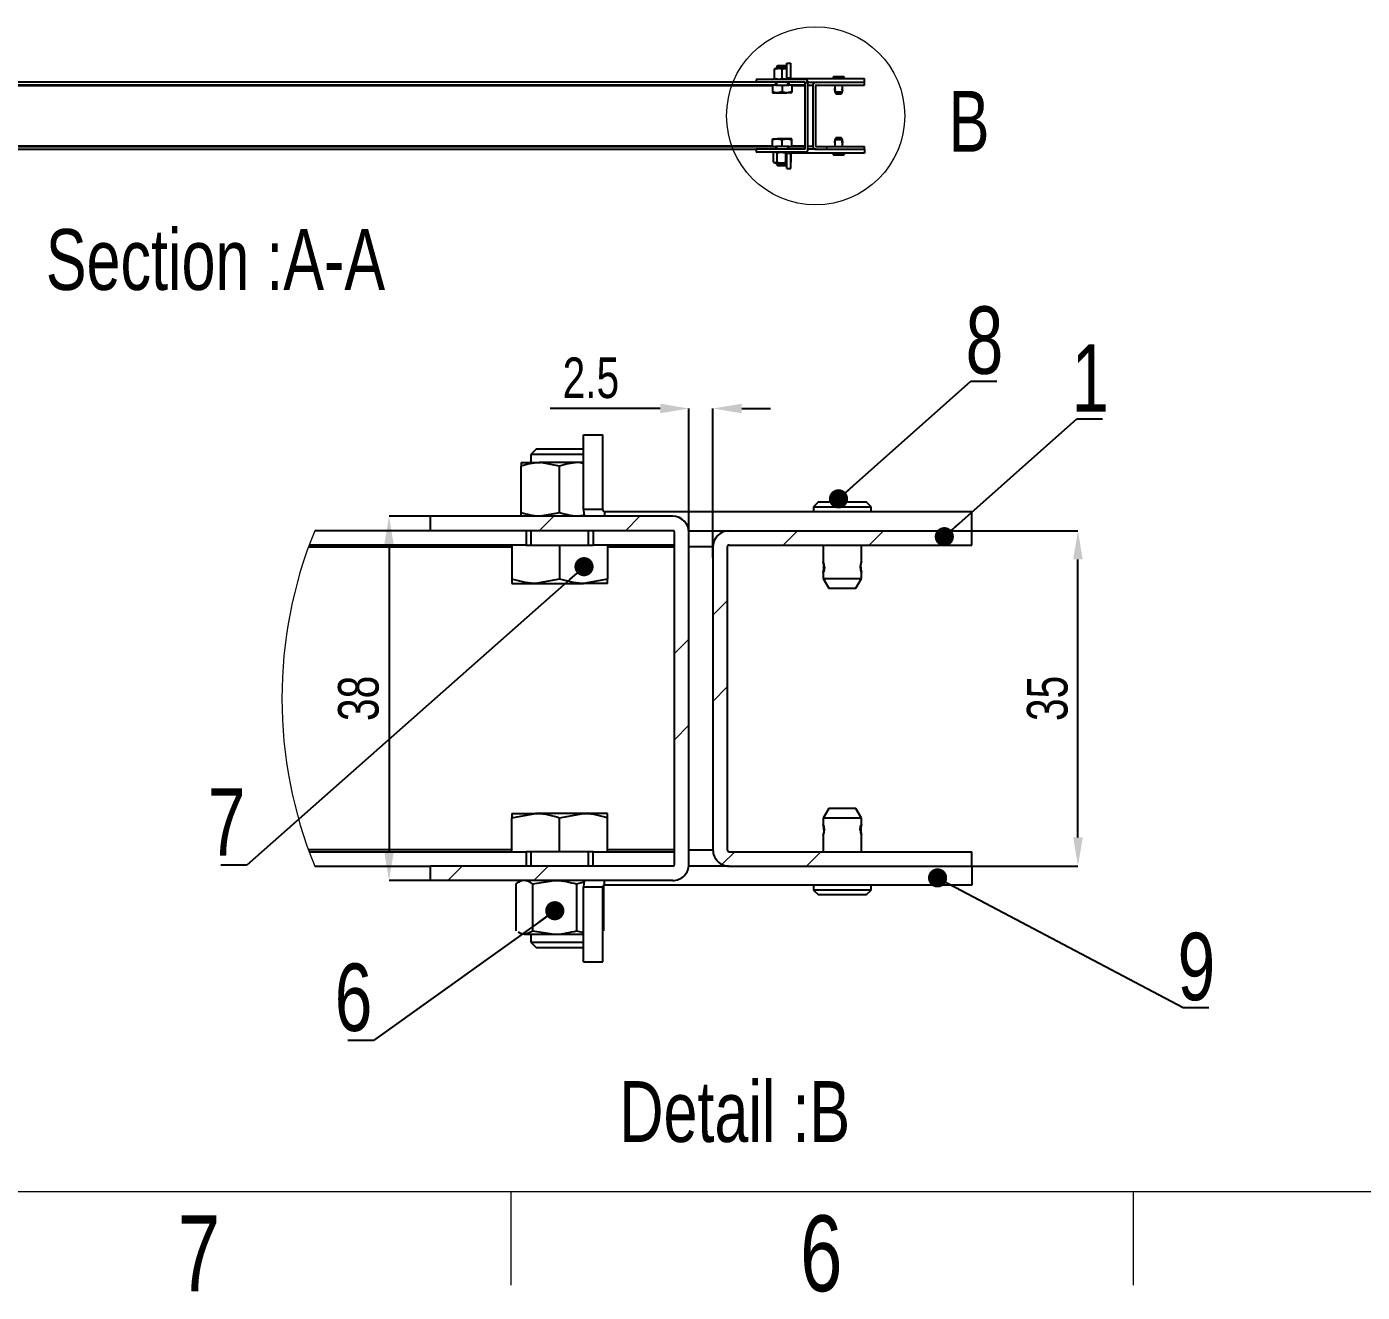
# Model space of a CAD drawing. Header units: millimetres. Extents: x 821 to 7155, y -3699 to 608.
# Drawn here: x 4905 to 5602, y -3699 to -3038 of the extents above; entities that cross this region are included whole.
import ezdxf

# ---------------------------------------------------------------- set-up
doc = ezdxf.new("R2010")
doc.units = ezdxf.units.MM
doc.styles.add('SLDTEXTSTYLE0', font='TXT', dxfattribs={"width": 0.75})
doc.dimstyles.new('Scale 5b1', dxfattribs={"dimscale": 10, "dimtxt": 2.116667, "dimasz": 1.5, "dimexe": 0, "dimexo": 0.0625, "dimgap": 0.529167, "dimtad": 1, "dimdec": 1, "dimlfac": 0.2, "dimrnd": 1e-09, "dimzin": 12, "dimdsep": 46, "dimtxsty": 'SLDTEXTSTYLE0', "dimcen": 0.09, "dimadec": 0, "dimazin": 3, "dimtfac": 1, "dimtdec": 1, "dimtofl": 0, "dimtmove": 0, "dimatfit": 3, "dimfxl": 1, "dimfrac": 2, "dimtolj": 1, "dimtzin": 12, "dimarcsym": 0})
doc.dimstyles.new('SLDDIMSTYLE0', dxfattribs={"dimscale": 10, "dimtxt": 2.116667, "dimasz": 1.5, "dimexe": 0, "dimexo": 0.0625, "dimgap": 0.529167, "dimtad": 1, "dimdec": 1, "dimrnd": 1e-09, "dimzin": 12, "dimdsep": 46, "dimtxsty": 'SLDTEXTSTYLE0', "dimcen": 0.09, "dimadec": 0, "dimazin": 3, "dimtfac": 1, "dimtdec": 1, "dimtofl": 0, "dimtmove": 0, "dimatfit": 3, "dimfxl": 1, "dimfrac": 2, "dimtolj": 1, "dimtzin": 12, "dimarcsym": 0})
pattern_1 = [(45, (4339.89, -4713.13), (-67.352, 67.352), []), (45, (4384.79, -4713.13), (-67.352, 67.352), [])]

# ---------------------------------------------------------------- blocks, each defined once
blk = doc.blocks.new('SW_HATCH_0')
at = {"color": 0, "linetype": 'Continuous', "lineweight": 18}
for p, q in [((0, 0), (0.75, 0.75)), ((4.49, 0), (5.24, 0.75)), ((12.72, -0.75), (13.47, 0)), ((17.211, -0.75), (17.961, 0)), ((9.057, -4.414), (9.807, -3.664)), ((7.057, -6.414), (7.807, -5.664)), ((9.057, -8.904), (9.807, -8.154)), ((7.057, -10.904), (7.807, -10.154)), ((9.529, -17.412), (10.191, -16.75)), ((13.931, -17.5), (14.681, -16.75)), ((-4.78, -18.25), (-4.03, -17.5)), ((-0.289, -18.25), (0.461, -17.5))]:
    blk.add_line(p, q, dxfattribs=at)
blk = doc.blocks.new('*D26')
at = {"color": 0, "lineweight": -2, "transparency": 16777216}
for p, q in [((5398.94, -3301.31), (5453.74, -3301.31)), ((5453.74, -3461.31), (5453.74, -3316.31)), ((5398.94, -3476.31), (5453.74, -3476.31))]:
    blk.add_line(p, q, dxfattribs=at)
at = {"color": 0, "transparency": 16777216}
for points in [[(5451.24, -3316.31), (5456.24, -3316.31), (5453.74, -3301.31)], [(5451.24, -3461.31), (5456.24, -3461.31), (5453.74, -3476.31)]]:
    blk.add_solid(points, dxfattribs=at)
at = {"layer": 'Defpoints', "color": 0, "transparency": 16777216}
for p in [(5398.32, -3301.31), (5453.74, -3301.31), (5398.32, -3476.31)]:
    blk.add_point(p, dxfattribs=at)
at = {"color": 0, "transparency": 16777216, "insert": (5437.86, -3388.81), "char_height": 21.167, "attachment_point": 5, "rotation": 90, "style": 'SLDTEXTSTYLE0'}
blk.add_mtext('\\A1;35', dxfattribs=at)
blk = doc.blocks.new('*D27')
at = {"color": 0, "lineweight": -2, "transparency": 16777216}
for p, q in [((5124.2, -3293.8), (5094.34, -3293.8)), ((5094.34, -3308.8), (5094.34, -3468.81)), ((5124.2, -3483.81), (5094.34, -3483.81))]:
    blk.add_line(p, q, dxfattribs=at)
at = {"color": 0, "transparency": 16777216}
for points in [[(5091.84, -3308.8), (5096.84, -3308.8), (5094.34, -3293.8)], [(5091.84, -3468.81), (5096.84, -3468.81), (5094.34, -3483.81)]]:
    blk.add_solid(points, dxfattribs=at)
at = {"layer": 'Defpoints', "color": 0, "transparency": 16777216}
for p in [(5124.83, -3293.8), (5094.34, -3483.81), (5124.83, -3483.81)]:
    blk.add_point(p, dxfattribs=at)
at = {"color": 0, "transparency": 16777216, "insert": (5078.47, -3388.81), "char_height": 21.167, "attachment_point": 5, "rotation": 90, "style": 'SLDTEXTSTYLE0'}
blk.add_mtext('\\A1;38', dxfattribs=at)
blk = doc.blocks.new('*D28')
at = {"color": 0, "lineweight": -2, "transparency": 16777216}
for p, q in [((5235.82, -3237.55), (5178.48, -3237.55)), ((5250.82, -3315.3), (5250.82, -3237.55)), ((5263.32, -3315.3), (5263.32, -3237.55)), ((5278.32, -3237.55), (5293.32, -3237.55))]:
    blk.add_line(p, q, dxfattribs=at)
at = {"color": 0, "transparency": 16777216}
for points in [[(5235.82, -3235.05), (5235.82, -3240.05), (5250.82, -3237.55)], [(5278.32, -3235.05), (5278.32, -3240.05), (5263.32, -3237.55)]]:
    blk.add_solid(points, dxfattribs=at)
at = {"layer": 'Defpoints', "color": 0, "transparency": 16777216}
for p in [(5250.82, -3237.55), (5250.82, -3315.93), (5263.32, -3315.93)]:
    blk.add_point(p, dxfattribs=at)
at = {"color": 0, "transparency": 16777216, "insert": (5199.65, -3221.67), "char_height": 21.167, "attachment_point": 5, "style": 'SLDTEXTSTYLE0'}
blk.add_mtext('\\A1;2.5', dxfattribs=at)

msp = doc.modelspace()

# ---------------------------------------------------------------- hatches: boundary and pattern name
at = {"linetype": 'Continuous', "lineweight": 18}
h = msp.add_hatch(dxfattribs=at)
h.set_pattern_fill('ANSI32', scale=10, style=0)
h.set_pattern_definition(pattern_1)
edge = h.paths.add_edge_path(flags=0)
edge.add_line((5311.19, -3065.84), (5285.89, -3065.84))
edge.add_line((5285.89, -3065.84), (5285.89, -3067.34))
edge.add_line((5285.89, -3067.34), (5311.19, -3067.34))
edge.add_arc((5311.19, -3067.54), 0.2, 0, 90, ccw=False)
edge.add_line((5311.39, -3067.54), (5311.39, -3102.14))
edge.add_arc((5311.19, -3102.14), 0.2, 270, 360, ccw=False)
edge.add_line((5311.19, -3102.34), (5285.89, -3102.34))
edge.add_line((5285.89, -3102.34), (5285.89, -3103.84))
edge.add_line((5285.89, -3103.84), (5311.19, -3103.84))
edge.add_arc((5311.19, -3102.14), 1.7, 270, 360)
edge.add_line((5312.89, -3102.14), (5312.89, -3067.54))
edge.add_arc((5311.19, -3067.54), 1.7, 0, 90)
h = msp.add_hatch(dxfattribs=at)
h.set_pattern_fill('ANSI32', scale=10, style=0)
h.set_pattern_definition(pattern_1)
edge = h.paths.add_edge_path(flags=0)
edge.add_line((5317.09, -3102.34), (5342.39, -3102.34))
edge.add_line((5342.39, -3102.34), (5342.39, -3100.84))
edge.add_line((5342.39, -3100.84), (5317.09, -3100.84))
edge.add_arc((5317.09, -3100.64), 0.2, 180, 270, ccw=False)
edge.add_line((5316.89, -3100.64), (5316.89, -3069.04))
edge.add_arc((5317.09, -3069.04), 0.2, 90, 180, ccw=False)
edge.add_line((5317.09, -3068.84), (5342.39, -3068.84))
edge.add_line((5342.39, -3068.84), (5342.39, -3067.34))
edge.add_line((5342.39, -3067.34), (5317.09, -3067.34))
edge.add_arc((5317.09, -3069.04), 1.7, 90, 180)
edge.add_line((5315.39, -3069.04), (5315.39, -3100.64))
edge.add_arc((5317.09, -3100.64), 1.7, 180, 270)

# ---------------------------------------------------------------- linework, layer by layer
at = {"color": 7, "linetype": 'Continuous', "lineweight": 25}
for p, q in [((5301.89, -3065.14), (5301.89, -3057.34)), ((5301.89, -3057.34), (5303.89, -3057.34)), ((5303.89, -3065.14), (5303.89, -3057.34)), ((5295.39, -3060.24), (5297.39, -3060.24)), ((5295.39, -3065.49), (5295.39, -3060.6)), ((5296.95, -3058.84), (5296.39, -3059.4)), ((5296.39, -3059.4), (5296.39, -3060.24)), ((5301.89, -3059.4), (5296.39, -3059.4)), ((5301.84, -3058.84), (5296.95, -3058.84)), ((5299.39, -3060.6), (5297.39, -3060.24)), ((5301.39, -3060.24), (5297.39, -3060.24)), ((5299.39, -3065.49), (5297.39, -3065.84)), ((5299.39, -3065.49), (5299.39, -3060.6)), ((5301.89, -3060.33), (5301.39, -3060.24)), ((5301.89, -3060.24), (5301.39, -3060.24)), ((5301.89, -3058.9), (5301.84, -3058.84)), ((5303.89, -3065.14), (5301.89, -3065.14)), ((5304.09, -3065.34), (5342.39, -3065.34)), ((5326.39, -3064.34), (5325.89, -3064.84)), ((5325.89, -3064.84), (5325.89, -3065.34)), ((5325.89, -3064.84), (5331.89, -3064.84)), ((5326.39, -3064.34), (5331.39, -3064.34)), ((5331.89, -3064.84), (5331.39, -3064.34)), ((5331.89, -3065.34), (5331.89, -3064.84)), ((5342.39, -3067.34), (5342.39, -3065.34)), ((5295.89, -3068.84), (4743.89, -3068.84)), ((5285.89, -3067.34), (4753.89, -3067.34)), ((5285.89, -3065.84), (5285.89, -3067.34)), ((5311.19, -3065.84), (5285.89, -3065.84)), ((5311.19, -3067.34), (5285.89, -3067.34)), ((5294.39, -3068.84), (5294.39, -3072.4)), ((5295.89, -3067.34), (5295.89, -3068.84)), ((5295.89, -3068.84), (5299.39, -3068.84)), ((5296.39, -3067.34), (5296.39, -3068.84)), ((5299.39, -3072.4), (5296.89, -3072.84)), ((5299.39, -3068.84), (5299.39, -3072.4)), ((5299.39, -3068.84), (5302.89, -3068.84)), ((5302.01, -3065.73), (5301.39, -3065.84)), ((5304.39, -3072.4), (5301.89, -3072.84)), ((5302.39, -3068.84), (5302.39, -3067.34)), ((5302.89, -3067.34), (5302.89, -3068.84)), ((5311.39, -3068.84), (5302.89, -3068.84)), ((5304.39, -3068.84), (5304.39, -3072.4)), ((5311.39, -3102.14), (5311.39, -3067.54)), ((5312.88, -3067.34), (5317.09, -3067.34)), ((5312.89, -3102.14), (5312.89, -3067.54)), ((5315.39, -3069.04), (5315.39, -3100.64)), ((5316.89, -3069.04), (5316.89, -3100.64)), ((5317.09, -3067.34), (5342.39, -3067.34)), ((5317.09, -3068.84), (5342.39, -3068.84)), ((5326.89, -3068.84), (5326.89, -3070.59)), ((5326.89, -3071.72), (5326.89, -3072.34)), ((5326.89, -3072.34), (5327.47, -3073.34)), ((5326.89, -3072.34), (5330.89, -3072.34)), ((5330.31, -3073.34), (5330.89, -3072.34)), ((5330.89, -3070.59), (5330.89, -3068.84)), ((5330.89, -3072.34), (5330.89, -3071.71)), ((5342.39, -3068.84), (5342.39, -3067.34)), ((5294.39, -3072.84), (5296.89, -3072.84)), ((5296.89, -3072.84), (5301.89, -3072.84)), ((5304.39, -3072.84), (5301.89, -3072.84)), ((5327.47, -3073.34), (5330.31, -3073.34)), ((5294.39, -3097.29), (5296.89, -3096.84)), ((5294.39, -3096.84), (5296.89, -3096.84)), ((5294.39, -3100.84), (5294.39, -3097.29)), ((5301.89, -3096.84), (5296.89, -3096.84)), ((5299.39, -3097.29), (5301.89, -3096.84)), ((5299.39, -3100.84), (5299.39, -3097.29)), ((5304.39, -3096.84), (5301.89, -3096.84)), ((5304.39, -3100.84), (5304.39, -3097.29)), ((5327.47, -3096.34), (5326.89, -3097.34)), ((5326.89, -3097.34), (5326.89, -3097.98)), ((5330.89, -3097.34), (5326.89, -3097.34)), ((5326.89, -3099.09), (5326.89, -3100.84)), ((5330.31, -3096.34), (5327.47, -3096.34)), ((5330.89, -3097.34), (5330.31, -3096.34)), ((5330.89, -3097.97), (5330.89, -3097.34)), ((5330.89, -3100.84), (5330.89, -3099.09)), ((4743.89, -3100.84), (5295.89, -3100.84)), ((4753.89, -3102.34), (5285.89, -3102.34)), ((5285.89, -3102.34), (5285.89, -3103.84)), ((5311.19, -3102.34), (5285.89, -3102.34)), ((5311.19, -3103.84), (5285.89, -3103.84)), ((5294.81, -3104.2), (5294.81, -3109.09)), ((5295.39, -3103.84), (5295.06, -3104.03)), ((5299.39, -3100.84), (5295.89, -3100.84)), ((5295.89, -3100.84), (5295.89, -3102.34)), ((5296.39, -3100.84), (5296.39, -3102.34)), ((5296.58, -3104.2), (5298.87, -3103.84)), ((5296.58, -3104.2), (5296.58, -3109.09)), ((5302.89, -3100.84), (5299.39, -3100.84)), ((5301.16, -3104.2), (5301.99, -3103.99)), ((5301.16, -3104.2), (5301.16, -3109.09)), ((5303.89, -3104.54), (5301.89, -3104.54)), ((5301.89, -3112.34), (5301.89, -3104.54)), ((5302.39, -3102.34), (5302.39, -3100.84)), ((5302.89, -3102.34), (5302.89, -3100.84)), ((5302.89, -3100.84), (5311.39, -3100.84)), ((5303.89, -3112.34), (5303.89, -3104.54)), ((5303.97, -3104.38), (5303.97, -3109.09)), ((5342.39, -3104.34), (5304.09, -3104.34)), ((5317.09, -3102.34), (5312.88, -3102.34)), ((5317.09, -3100.84), (5342.39, -3100.84)), ((5317.09, -3102.34), (5342.39, -3102.34)), ((5325.89, -3104.34), (5325.89, -3104.84)), ((5325.89, -3104.84), (5326.39, -3105.34)), ((5331.89, -3104.84), (5325.89, -3104.84)), ((5331.39, -3105.34), (5326.39, -3105.34)), ((5331.39, -3105.34), (5331.89, -3104.84)), ((5331.89, -3104.84), (5331.89, -3104.34)), ((5342.39, -3102.34), (5342.39, -3100.84)), ((5342.39, -3102.34), (5342.39, -3104.34)), ((5295.06, -3109.25), (5295.39, -3109.44)), ((5295.7, -3109.44), (5295.39, -3109.44)), ((5295.7, -3109.44), (5298.87, -3109.44)), ((5296.39, -3109.44), (5296.39, -3110.29)), ((5296.39, -3110.29), (5296.95, -3110.84)), ((5296.39, -3110.29), (5301.89, -3110.29)), ((5296.58, -3109.09), (5298.87, -3109.44)), ((5296.95, -3110.84), (5301.84, -3110.84)), ((5298.87, -3109.44), (5301.89, -3109.44)), ((5301.16, -3109.09), (5301.89, -3109.27)), ((5301.84, -3110.84), (5301.89, -3110.79)), ((5301.89, -3112.34), (5303.89, -3112.34)), ((5195.82, -3290.3), (5195.82, -3251.31)), ((5195.82, -3251.31), (5205.82, -3251.31)), ((5205.82, -3290.3), (5205.82, -3251.31)), ((5171.09, -3258.81), (5168.32, -3261.58)), ((5195.55, -3258.81), (5171.09, -3258.81)), ((5195.82, -3259.08), (5195.55, -3258.81)), ((5163.32, -3265.81), (5163.32, -3267.59)), ((5163.32, -3265.81), (5173.32, -3265.81)), ((5163.32, -3292.02), (5163.32, -3267.59)), ((5168.32, -3261.58), (5168.32, -3265.81)), ((5195.82, -3261.58), (5168.32, -3261.58)), ((5183.32, -3267.59), (5173.32, -3265.81)), ((5193.32, -3265.81), (5173.32, -3265.81)), ((5183.32, -3292.02), (5183.32, -3267.59)), ((5195.82, -3266.25), (5193.32, -3265.81)), ((5195.82, -3265.81), (5193.32, -3265.81)), ((5318.32, -3286.3), (5315.82, -3288.81)), ((5318.32, -3286.3), (5343.32, -3286.3)), ((5345.82, -3288.81), (5343.32, -3286.3)), ((5115.82, -3293.8), (5115.82, -3301.31)), ((5242.32, -3293.8), (5115.82, -3293.8)), ((5163.32, -3293.8), (5163.32, -3292.02)), ((5183.32, -3292.02), (5173.32, -3293.8)), ((5196.42, -3293.25), (5193.32, -3293.8)), ((5205.82, -3290.3), (5195.82, -3290.3)), ((5206.82, -3291.3), (5398.32, -3291.3)), ((5315.82, -3288.81), (5315.82, -3291.3)), ((5315.82, -3288.81), (5345.82, -3288.81)), ((5345.82, -3291.3), (5345.82, -3288.81)), ((5398.32, -3301.31), (5398.32, -3291.3)), ((5115.82, -3301.31), (5055.55, -3301.31)), ((5242.32, -3301.31), (5115.82, -3301.31)), ((5165.82, -3301.31), (5165.82, -3308.81)), ((5168.32, -3301.31), (5168.32, -3308.81)), ((5198.32, -3308.81), (5198.32, -3301.31)), ((5200.82, -3301.31), (5200.82, -3308.81)), ((5243.32, -3475.31), (5243.32, -3302.3)), ((5250.76, -3301.31), (5271.82, -3301.31)), ((5250.82, -3475.31), (5250.82, -3302.3)), ((5271.82, -3301.31), (5398.32, -3301.31)), ((5398.32, -3308.81), (5398.32, -3301.31)), ((5165.82, -3308.81), (5052.65, -3308.81)), ((5158.32, -3308.81), (5158.32, -3326.57)), ((5165.82, -3308.81), (5183.32, -3308.81)), ((5183.32, -3308.81), (5183.32, -3326.57)), ((5183.32, -3308.81), (5200.82, -3308.81)), ((5243.32, -3308.81), (5200.82, -3308.81)), ((5208.32, -3308.81), (5208.32, -3326.57)), ((5271.82, -3308.81), (5398.32, -3308.81)), ((5320.82, -3308.81), (5320.82, -3317.56)), ((5340.82, -3317.56), (5340.82, -3308.81)), ((5263.32, -3309.8), (5263.32, -3467.81)), ((5270.82, -3309.8), (5270.82, -3467.81)), ((5320.82, -3323.17), (5320.82, -3326.31)), ((5340.82, -3326.31), (5340.82, -3323.13)), ((5158.32, -3326.57), (5158.32, -3328.81)), ((5158.32, -3328.81), (5170.82, -3328.81)), ((5183.32, -3326.57), (5170.82, -3328.81)), ((5170.82, -3328.81), (5195.82, -3328.81)), ((5208.32, -3326.57), (5195.82, -3328.81)), ((5208.32, -3328.81), (5195.82, -3328.81)), ((5208.32, -3328.81), (5208.32, -3326.57)), ((5320.82, -3326.31), (5323.7, -3331.3)), ((5320.82, -3326.31), (5340.82, -3326.31)), ((5337.93, -3331.3), (5340.82, -3326.31)), ((5323.7, -3331.3), (5337.93, -3331.3)), ((5158.32, -3451.04), (5170.82, -3448.81)), ((5158.32, -3448.81), (5158.32, -3451.04)), ((5158.32, -3448.81), (5170.82, -3448.81)), ((5195.82, -3448.81), (5170.82, -3448.81)), ((5183.32, -3451.04), (5195.82, -3448.81)), ((5208.32, -3448.81), (5195.82, -3448.81)), ((5208.32, -3451.04), (5208.32, -3448.81)), ((5323.7, -3446.31), (5320.82, -3451.31)), ((5337.93, -3446.31), (5323.7, -3446.31)), ((5340.82, -3451.31), (5337.93, -3446.31)), ((5158.32, -3468.81), (5158.32, -3451.04)), ((5183.32, -3468.81), (5183.32, -3451.04)), ((5208.32, -3468.81), (5208.32, -3451.04)), ((5320.82, -3451.31), (5320.82, -3454.48)), ((5340.82, -3451.31), (5320.82, -3451.31)), ((5340.82, -3454.44), (5340.82, -3451.31)), ((5320.82, -3460.05), (5320.82, -3468.81)), ((5340.82, -3468.81), (5340.82, -3460.05)), ((5052.65, -3468.81), (5165.82, -3468.81)), ((5183.32, -3468.81), (5165.82, -3468.81)), ((5165.82, -3468.81), (5165.82, -3476.31)), ((5168.32, -3468.81), (5168.32, -3476.31)), ((5200.82, -3468.81), (5183.32, -3468.81)), ((5198.32, -3476.31), (5198.32, -3468.81)), ((5200.82, -3476.31), (5200.82, -3468.81)), ((5200.82, -3468.81), (5243.32, -3468.81)), ((5271.82, -3468.81), (5398.32, -3468.81)), ((5398.32, -3476.31), (5398.32, -3468.81)), ((5055.55, -3476.31), (5115.82, -3476.31)), ((5115.82, -3476.31), (5115.82, -3483.81)), ((5242.32, -3476.31), (5115.82, -3476.31)), ((5271.82, -3476.31), (5250.76, -3476.31)), ((5271.82, -3476.31), (5398.32, -3476.31)), ((5398.32, -3476.31), (5398.32, -3486.31)), ((5242.32, -3483.81), (5115.82, -3483.81)), ((5160.42, -3485.59), (5160.42, -3510.02)), ((5163.32, -3483.81), (5161.67, -3484.76)), ((5169.27, -3485.59), (5180.72, -3483.81)), ((5169.27, -3485.59), (5169.27, -3510.02)), ((5192.16, -3485.59), (5196.34, -3484.53)), ((5192.16, -3485.59), (5192.16, -3510.02)), ((5205.82, -3487.31), (5195.82, -3487.31)), ((5195.82, -3526.31), (5195.82, -3487.31)), ((5205.82, -3526.31), (5205.82, -3487.31)), ((5206.22, -3486.51), (5206.22, -3510.02)), ((5398.32, -3486.31), (5206.82, -3486.31)), ((5315.82, -3486.31), (5315.82, -3488.81)), ((5315.82, -3488.81), (5318.32, -3491.31)), ((5345.82, -3488.81), (5315.82, -3488.81)), ((5343.32, -3491.31), (5345.82, -3488.81)), ((5345.82, -3488.81), (5345.82, -3486.31)), ((5343.32, -3491.31), (5318.32, -3491.31)), ((5161.67, -3510.85), (5163.32, -3511.81)), ((5169.27, -3510.02), (5180.72, -3511.81)), ((5192.16, -3510.02), (5195.82, -3510.95)), ((5164.84, -3511.81), (5163.32, -3511.81)), ((5164.84, -3511.81), (5180.72, -3511.81)), ((5168.32, -3511.81), (5168.32, -3516.03)), ((5168.32, -3516.03), (5171.09, -3518.81)), ((5168.32, -3516.03), (5195.82, -3516.03)), ((5180.72, -3511.81), (5195.82, -3511.81)), ((5171.09, -3518.81), (5195.55, -3518.81)), ((5195.55, -3518.81), (5195.82, -3518.53)), ((5195.82, -3526.31), (5205.82, -3526.31))]:
    msp.add_line(p, q, dxfattribs=at)
at = {"color": 8, "linetype": 'Continuous', "lineweight": 25}
for p, q in [((5304.09, -3065.34), (5304.09, -3065.84)), ((4745.39, -3069.04), (5294.39, -3069.04)), ((5304.39, -3069.04), (5311.39, -3069.04)), ((5315.39, -3069.04), (5312.89, -3069.04)), ((5294.39, -3100.64), (4745.39, -3100.64)), ((5304.09, -3104.34), (5304.09, -3103.84)), ((5311.39, -3100.64), (5304.39, -3100.64)), ((5312.89, -3100.64), (5315.39, -3100.64)), ((5206.82, -3291.3), (5206.82, -3293.8)), ((5052.29, -3309.8), (5158.32, -3309.8)), ((5208.32, -3309.8), (5243.32, -3309.8)), ((5263.32, -3309.8), (5250.82, -3309.8)), ((5158.32, -3467.81), (5052.29, -3467.81)), ((5243.32, -3467.81), (5208.32, -3467.81)), ((5250.82, -3467.81), (5263.32, -3467.81)), ((5206.82, -3486.31), (5206.82, -3483.81))]:
    msp.add_line(p, q, dxfattribs=at)
at = {"color": 7, "linetype": 'Continuous', "lineweight": 18}
for p, q in [((7105.98, -3646.25), (4508.52, -3646.25)), ((5157.88, -3646.25), (5157.88, -3694.96)), ((5482.57, -3646.25), (5482.57, -3694.96))]:
    msp.add_line(p, q, dxfattribs=at)
at = {"color": 7, "linetype": 'Continuous', "lineweight": 25, "flags": 128}
for points in [[(5301.89, -3065.14), (5301.93, -3065.57), (5302, -3065.84)], [(5330.89, -3071.69), (5330.89, -3071.68), (5330.88, -3071.65), (5330.85, -3071.53), (5330.82, -3071.35), (5330.81, -3071.25), (5330.81, -3071.14), (5330.81, -3071.04), (5330.82, -3070.94), (5330.85, -3070.76), (5330.88, -3070.63), (5330.89, -3070.6), (5330.89, -3070.59), (5330.89, -3070.6), (5330.88, -3070.63), (5330.88, -3070.63)], [(5326.89, -3097.99), (5326.89, -3098), (5326.9, -3098.04), (5326.93, -3098.16), (5326.96, -3098.34), (5326.97, -3098.44), (5326.97, -3098.54), (5326.97, -3098.65), (5326.96, -3098.75), (5326.93, -3098.93), (5326.9, -3099.05), (5326.89, -3099.08), (5326.89, -3099.09), (5326.89, -3099.08), (5326.9, -3099.05), (5326.9, -3099.05)], [(5302, -3103.84), (5301.93, -3104.11), (5301.89, -3104.54)], [(5195.82, -3290.3), (5196.03, -3292.45), (5196.39, -3293.8)], [(5340.82, -3323.06), (5340.8, -3323), (5340.76, -3322.85), (5340.62, -3322.23), (5340.47, -3321.34), (5340.43, -3320.84), (5340.41, -3320.31), (5340.43, -3319.77), (5340.47, -3319.27), (5340.62, -3318.38), (5340.76, -3317.76), (5340.8, -3317.61), (5340.82, -3317.56), (5340.8, -3317.61), (5340.76, -3317.76), (5340.76, -3317.76)], [(5320.82, -3454.56), (5320.83, -3454.61), (5320.88, -3454.76), (5321.02, -3455.38), (5321.17, -3456.27), (5321.21, -3456.77), (5321.22, -3457.3), (5321.21, -3457.84), (5321.17, -3458.34), (5321.02, -3459.23), (5320.88, -3459.85), (5320.83, -3460), (5320.82, -3460.06), (5320.83, -3460), (5320.87, -3459.85), (5320.87, -3459.85)], [(5196.39, -3483.81), (5196.03, -3485.16), (5195.82, -3487.31)]]:
    msp.add_lwpolyline(points, dxfattribs=at)
at = {"color": 7, "linetype": 'Continuous', "lineweight": 18}
msp.add_circle((5316.89, -3084.84), 46.47, dxfattribs=at)
at = {"color": 7, "linetype": 'Continuous', "lineweight": 25}
for centre, radius, start, end in [((5304.09, -3065.14), 0.2, 180, 270), ((5311.19, -3067.54), 1.7, 0, 90), ((5311.19, -3067.54), 0.2, 0, 90), ((5317.09, -3069.04), 1.7, 90, 180), ((5317.09, -3069.04), 0.2, 90, 180), ((5304.09, -3104.54), 0.2, 90, 180), ((5311.19, -3102.14), 1.7, 270, 0), ((5311.19, -3102.14), 0.2, 270, 0), ((5317.09, -3100.64), 1.7, 180, 270), ((5317.09, -3100.64), 0.2, 180, 270), ((5206.82, -3290.31), 0.999, 179.97629, 270.03225), ((5242.32, -3302.31), 8.5, 0.00269, 89.99831), ((5242.32, -3302.31), 1, 0.02001, 89.98852), ((5271.82, -3309.81), 8.5, 90.00098, 179.99902), ((5271.82, -3309.81), 1, 90.01148, 179.97999), ((5271.82, -3467.81), 8.5, 179.99755, 270.00245), ((5271.82, -3467.81), 1, 180.00294, 269.98853), ((5242.32, -3475.31), 8.5, 269.99826, 0.00074), ((5242.32, -3475.31), 1, 269.98232, 0.00914), ((5206.82, -3487.31), 1, 89.9969, 179.99456)]:
    msp.add_arc(centre, radius, start, end, dxfattribs=at)
at = {"color": 7, "linetype": 'Continuous', "lineweight": 18}
msp.add_arc((5270.82, -3388.81), 232.37, 157.87975, 202.12025, dxfattribs=at)
at = {"color": 7, "linetype": 'Continuous', "lineweight": 25}
for points, knots in [([(5297.39, -3060.24), (5297.34, -3060.24), (5296.67, -3060.25), (5296.01, -3060.43), (5295.39, -3060.6)], [0, 0, 0, 0, 0.070181, 1, 1, 1, 1]), ([(5295.39, -3060.24), (5295.39, -3060.25), (5295.39, -3060.27), (5295.39, -3060.46), (5295.39, -3060.6)], [0, 0, 0, 0, 0.268633, 1, 1, 1, 1]), ([(5297.39, -3065.84), (5297.34, -3065.84), (5296.67, -3065.84), (5296.01, -3065.66), (5295.39, -3065.49)], [0, 0, 0, 0, 0.070182, 1, 1, 1, 1]), ([(5295.39, -3065.84), (5295.39, -3065.84), (5295.39, -3065.82), (5295.39, -3065.63), (5295.39, -3065.49)], [0, 0, 0, 0, 0.268633, 1, 1, 1, 1]), ([(5301.39, -3060.24), (5301.34, -3060.24), (5300.67, -3060.25), (5300.01, -3060.43), (5299.39, -3060.6)], [0, 0, 0, 0, 0.070186, 1, 1, 1, 1]), ([(5301.39, -3065.84), (5301.34, -3065.84), (5300.67, -3065.84), (5300.01, -3065.66), (5299.39, -3065.49)], [0, 0, 0, 0, 0.070187, 1, 1, 1, 1]), ([(5296.89, -3072.84), (5296.83, -3072.84), (5295.99, -3072.84), (5295.16, -3072.61), (5294.39, -3072.4)], [0, 0, 0, 0, 0.070201, 1, 1, 1, 1]), ([(5294.39, -3072.4), (5294.39, -3072.58), (5294.39, -3072.82), (5294.39, -3072.84), (5294.39, -3072.84)], [0, 0, 0, 0, 0.76815, 1, 1, 1, 1]), ([(5301.89, -3072.84), (5301.83, -3072.84), (5300.99, -3072.84), (5300.16, -3072.61), (5299.39, -3072.4)], [0, 0, 0, 0, 0.0702007, 1, 1, 1, 1]), ([(5304.39, -3072.84), (5304.39, -3072.84), (5304.39, -3072.82), (5304.39, -3072.58), (5304.39, -3072.4)], [0, 0, 0, 0, 0.23185, 1, 1, 1, 1]), ([(5326.89, -3071.69), (5326.89, -3071.69), (5326.89, -3071.69), (5326.9, -3071.64), (5326.93, -3071.54), (5326.96, -3071.39), (5326.97, -3071.25), (5326.97, -3071.14), (5326.97, -3071.04), (5326.96, -3070.9), (5326.93, -3070.75), (5326.9, -3070.64), (5326.89, -3070.6), (5326.89, -3070.59), (5326.89, -3070.6), (5326.9, -3070.64), (5326.93, -3070.75), (5326.96, -3070.9), (5326.97, -3071.04), (5326.97, -3071.14), (5326.97, -3071.25), (5326.96, -3071.39), (5326.93, -3071.54), (5326.9, -3071.64), (5326.89, -3071.69), (5326.89, -3071.69), (5326.89, -3071.69)], [0, 0, 0, 0, 0.031569, 0.062324, 0.125975, 0.189171, 0.219211, 0.249911, 0.28052, 0.310533, 0.373934, 0.43754, 0.468333, 0.499988, 0.53156, 0.562324, 0.626045, 0.689235, 0.719289, 0.750024, 0.780615, 0.810615, 0.87401, 0.937617, 0.968387, 1, 1, 1, 1]), ([(5326.94, -3071.64), (5326.94, -3071.64), (5326.95, -3071.63), (5326.96, -3071.57), (5326.98, -3071.5), (5327, -3071.41), (5327.01, -3071.29), (5327.02, -3071.14), (5327.01, -3071), (5327, -3070.88), (5326.98, -3070.79), (5326.96, -3070.71), (5326.95, -3070.68), (5326.95, -3070.67)], [0, 0, 0, 0, 0.116129, 0.1917688, 0.2790535, 0.3662655, 0.4418778, 0.558031, 0.6740806, 0.7497166, 0.8370876, 0.9243602, 1, 1, 1, 1]), ([(5327.02, -3071.14), (5327.02, -3071.14), (5327.03, -3071.2), (5327.01, -3071.29), (5327, -3071.41), (5326.98, -3071.5), (5326.96, -3071.57), (5326.95, -3071.63), (5326.94, -3071.64), (5326.94, -3071.64)], [0, 0, 0, 0, 0.000078, 0.20785, 0.343416, 0.499949, 0.656368, 0.791888, 1, 1, 1, 1]), ([(5330.83, -3070.67), (5330.83, -3070.68), (5330.82, -3070.71), (5330.8, -3070.79), (5330.78, -3070.88), (5330.77, -3071), (5330.76, -3071.14), (5330.77, -3071.29), (5330.78, -3071.41), (5330.8, -3071.5), (5330.82, -3071.57), (5330.83, -3071.63), (5330.84, -3071.64), (5330.84, -3071.64)], [0, 0, 0, 0, 0.075696, 0.163073, 0.250321, 0.325945, 0.442145, 0.55806, 0.633692, 0.721021, 0.808287, 0.883893, 1, 1, 1, 1]), ([(5330.81, -3071.14), (5330.81, -3071.18), (5330.81, -3071.25), (5330.82, -3071.39), (5330.85, -3071.54), (5330.88, -3071.64), (5330.89, -3071.69), (5330.89, -3071.69), (5330.89, -3071.69)], [0, 0, 0, 0, 0.122311, 0.242324, 0.495933, 0.750677, 0.873698, 1, 1, 1, 1]), ([(5294.39, -3096.84), (5294.39, -3096.85), (5294.39, -3096.87), (5294.39, -3097.11), (5294.39, -3097.29)], [0, 0, 0, 0, 0.231849, 1, 1, 1, 1]), ([(5296.89, -3096.84), (5296.95, -3096.84), (5297.79, -3096.85), (5298.62, -3097.08), (5299.39, -3097.29)], [0, 0, 0, 0, 0.070201, 1, 1, 1, 1]), ([(5301.89, -3096.84), (5301.95, -3096.84), (5302.79, -3096.85), (5303.62, -3097.08), (5304.39, -3097.29)], [0, 0, 0, 0, 0.070201, 1, 1, 1, 1]), ([(5304.39, -3097.29), (5304.39, -3097.11), (5304.39, -3096.87), (5304.39, -3096.85), (5304.39, -3096.84)], [0, 0, 0, 0, 0.768151, 1, 1, 1, 1]), ([(5326.97, -3098.54), (5326.97, -3098.51), (5326.97, -3098.44), (5326.96, -3098.3), (5326.93, -3098.15), (5326.9, -3098.04), (5326.89, -3098), (5326.89, -3098), (5326.89, -3097.99)], [0, 0, 0, 0, 0.1223141, 0.2423288, 0.4959452, 0.750658, 0.873701, 1, 1, 1, 1]), ([(5326.95, -3099.02), (5326.95, -3099), (5326.96, -3098.97), (5326.98, -3098.9), (5327, -3098.81), (5327.01, -3098.69), (5327.02, -3098.54), (5327.01, -3098.4), (5327, -3098.28), (5326.98, -3098.19), (5326.96, -3098.11), (5326.95, -3098.06), (5326.94, -3098.05), (5326.94, -3098.04)], [0, 0, 0, 0, 0.075697, 0.163077, 0.250326, 0.325951, 0.442154, 0.558072, 0.633667, 0.720998, 0.808265, 0.883891, 1, 1, 1, 1]), ([(5330.84, -3098.04), (5330.84, -3098.05), (5330.83, -3098.06), (5330.82, -3098.11), (5330.8, -3098.19), (5330.78, -3098.28), (5330.77, -3098.4), (5330.76, -3098.54), (5330.77, -3098.69), (5330.78, -3098.81), (5330.8, -3098.9), (5330.82, -3098.97), (5330.83, -3099), (5330.83, -3099.02)], [0, 0, 0, 0, 0.1161269, 0.1917646, 0.2790482, 0.3662906, 0.4419014, 0.5580105, 0.6740574, 0.7497306, 0.837099, 0.9243441, 1, 1, 1, 1]), ([(5330.76, -3098.54), (5330.76, -3098.54), (5330.76, -3098.49), (5330.77, -3098.4), (5330.78, -3098.28), (5330.8, -3098.19), (5330.82, -3098.11), (5330.83, -3098.06), (5330.84, -3098.05), (5330.84, -3098.04)], [0, 0, 0, 0, 0.000077, 0.207856, 0.34336, 0.499898, 0.656325, 0.79188, 1, 1, 1, 1]), ([(5330.89, -3097.99), (5330.89, -3098), (5330.89, -3098), (5330.88, -3098.04), (5330.85, -3098.15), (5330.82, -3098.3), (5330.81, -3098.44), (5330.81, -3098.54), (5330.81, -3098.65), (5330.82, -3098.79), (5330.85, -3098.94), (5330.88, -3099.05), (5330.89, -3099.09), (5330.89, -3099.1), (5330.89, -3099.09), (5330.88, -3099.05), (5330.85, -3098.94), (5330.82, -3098.79), (5330.81, -3098.65), (5330.81, -3098.54), (5330.81, -3098.44), (5330.82, -3098.3), (5330.85, -3098.15), (5330.88, -3098.04), (5330.89, -3098), (5330.89, -3098), (5330.89, -3097.99)], [0, 0, 0, 0, 0.031569, 0.062324, 0.125975, 0.189158, 0.219198, 0.249915, 0.280524, 0.310538, 0.373939, 0.437535, 0.468329, 0.499986, 0.53156, 0.562324, 0.626035, 0.68924, 0.719294, 0.750029, 0.78062, 0.81062, 0.874015, 0.937613, 0.968388, 1, 1, 1, 1]), ([(5295.7, -3103.84), (5295.62, -3103.85), (5295.32, -3103.87), (5295.02, -3104.06), (5294.81, -3104.2)], [0, 0, 0, 0, 0.268635, 1, 1, 1, 1]), ([(5296.58, -3104.2), (5296.51, -3104.15), (5296.22, -3103.94), (5295.92, -3103.88), (5295.7, -3103.84)], [0, 0, 0, 0, 0.257548, 1, 1, 1, 1]), ([(5298.87, -3103.84), (5298.92, -3103.84), (5299.7, -3103.85), (5300.46, -3104.03), (5301.16, -3104.2)], [0, 0, 0, 0, 0.070181, 1, 1, 1, 1]), ([(5295.7, -3109.44), (5295.62, -3109.44), (5295.41, -3109.43), (5295.2, -3109.3), (5295.08, -3109.22)], [0, 0, 0, 0, 0.3846293, 1, 1, 1, 1]), ([(5296.58, -3109.09), (5296.51, -3109.14), (5296.22, -3109.35), (5295.92, -3109.4), (5295.7, -3109.44)], [0, 0, 0, 0, 0.257548, 1, 1, 1, 1]), ([(5298.87, -3109.44), (5298.92, -3109.44), (5299.7, -3109.44), (5300.46, -3109.26), (5301.16, -3109.09)], [0, 0, 0, 0, 0.070181, 1, 1, 1, 1]), ([(5173.32, -3265.81), (5173.08, -3265.81), (5169.69, -3265.83), (5166.39, -3266.74), (5163.32, -3267.59)], [0, 0, 0, 0, 0.069892, 1, 1, 1, 1]), ([(5193.32, -3265.81), (5193.08, -3265.81), (5189.69, -3265.83), (5186.39, -3266.74), (5183.32, -3267.59)], [0, 0, 0, 0, 0.069907, 1, 1, 1, 1]), ([(5173.32, -3293.8), (5173.08, -3293.8), (5169.69, -3293.78), (5166.39, -3292.87), (5163.32, -3292.02)], [0, 0, 0, 0, 0.069893, 1, 1, 1, 1]), ([(5193.32, -3293.8), (5193.08, -3293.8), (5189.69, -3293.78), (5186.39, -3292.87), (5183.32, -3292.02)], [0, 0, 0, 0, 0.069908, 1, 1, 1, 1]), ([(5320.83, -3323), (5320.83, -3323.03), (5320.81, -3323.08), (5320.85, -3322.95), (5320.9, -3322.74), (5321.05, -3322.12), (5321.16, -3321.48), (5321.21, -3320.83), (5321.23, -3320.31), (5321.22, -3319.79), (5321.16, -3319.13), (5321.05, -3318.49), (5320.9, -3317.87), (5320.85, -3317.66), (5320.81, -3317.53), (5320.85, -3317.66), (5320.9, -3317.87), (5321.05, -3318.49), (5321.16, -3319.13), (5321.21, -3319.78), (5321.23, -3320.3), (5321.21, -3320.83), (5321.16, -3321.47), (5321.04, -3322.14), (5320.92, -3322.7), (5320.85, -3322.95), (5320.83, -3323)], [0, 0, 0, 0, 0.00479, 0.00958, 0.023864, 0.080455, 0.16178, 0.206738, 0.254644, 0.302416, 0.347346, 0.428992, 0.485661, 0.49997, 0.50479, 0.509555, 0.523838, 0.580562, 0.661912, 0.706896, 0.754855, 0.8026, 0.847504, 0.929099, 0.985713, 1, 1, 1, 1]), ([(5321.07, -3322.81), (5321.09, -3322.76), (5321.13, -3322.64), (5321.19, -3322.4), (5321.28, -3322.04), (5321.36, -3321.59), (5321.43, -3321.01), (5321.48, -3320.31), (5321.43, -3319.61), (5321.36, -3319.02), (5321.28, -3318.57), (5321.2, -3318.21), (5321.14, -3318.01), (5321.12, -3317.94)], [0, 0, 0, 0, 0.028893, 0.075803, 0.15379, 0.252534, 0.350632, 0.514328, 0.677899, 0.776058, 0.875045, 0.95309, 1, 1, 1, 1]), ([(5321.46, -3320.31), (5321.46, -3320.31), (5321.46, -3320.58), (5321.43, -3321.01), (5321.36, -3321.59), (5321.28, -3322.04), (5321.19, -3322.4), (5321.13, -3322.64), (5321.09, -3322.76), (5321.07, -3322.81)], [0, 0, 0, 0, 0.000117, 0.317833, 0.508701, 0.701055, 0.852698, 0.943817, 1, 1, 1, 1]), ([(5340.52, -3317.94), (5340.5, -3318.01), (5340.44, -3318.21), (5340.36, -3318.57), (5340.28, -3319.02), (5340.21, -3319.61), (5340.15, -3320.31), (5340.21, -3321.01), (5340.28, -3321.59), (5340.36, -3322.04), (5340.44, -3322.4), (5340.51, -3322.64), (5340.55, -3322.76), (5340.57, -3322.81)], [0, 0, 0, 0, 0.046962, 0.125063, 0.223908, 0.322054, 0.485849, 0.649218, 0.747368, 0.846278, 0.924254, 0.9711, 1, 1, 1, 1]), ([(5340.41, -3320.31), (5340.42, -3320.48), (5340.42, -3320.83), (5340.48, -3321.47), (5340.6, -3322.15), (5340.72, -3322.7), (5340.79, -3322.97), (5340.81, -3323.04), (5340.82, -3323.06)], [0, 0, 0, 0, 0.190941, 0.370623, 0.697124, 0.923985, 0.981037, 1, 1, 1, 1]), ([(5170.82, -3328.81), (5170.52, -3328.8), (5166.28, -3328.77), (5162.16, -3327.63), (5158.32, -3326.57)], [0, 0, 0, 0, 0.069914, 1, 1, 1, 1]), ([(5195.82, -3328.81), (5195.52, -3328.8), (5191.28, -3328.77), (5187.16, -3327.63), (5183.32, -3326.57)], [0, 0, 0, 0, 0.069914, 1, 1, 1, 1]), ([(5170.82, -3448.81), (5171.11, -3448.81), (5175.35, -3448.84), (5179.48, -3449.98), (5183.32, -3451.04)], [0, 0, 0, 0, 0.0699139, 1, 1, 1, 1]), ([(5195.82, -3448.81), (5196.11, -3448.81), (5200.35, -3448.84), (5204.48, -3449.98), (5208.32, -3451.04)], [0, 0, 0, 0, 0.0699139, 1, 1, 1, 1]), ([(5321.22, -3457.3), (5321.22, -3457.13), (5321.22, -3456.78), (5321.16, -3456.14), (5321.04, -3455.46), (5320.92, -3454.91), (5320.84, -3454.64), (5320.82, -3454.57), (5320.82, -3454.56)], [0, 0, 0, 0, 0.190961, 0.370661, 0.697196, 0.923976, 0.981138, 1, 1, 1, 1]), ([(5321.12, -3459.67), (5321.14, -3459.6), (5321.2, -3459.4), (5321.28, -3459.04), (5321.36, -3458.59), (5321.43, -3458), (5321.48, -3457.3), (5321.43, -3456.6), (5321.36, -3456.02), (5321.28, -3455.57), (5321.19, -3455.21), (5321.13, -3454.97), (5321.09, -3454.85), (5321.07, -3454.81)], [0, 0, 0, 0, 0.046963, 0.125064, 0.223909, 0.322056, 0.485852, 0.649224, 0.747311, 0.846221, 0.924198, 0.97111, 1, 1, 1, 1]), ([(5340.57, -3454.81), (5340.55, -3454.85), (5340.51, -3454.97), (5340.44, -3455.21), (5340.36, -3455.57), (5340.28, -3456.02), (5340.21, -3456.6), (5340.15, -3457.3), (5340.21, -3458), (5340.28, -3458.59), (5340.36, -3459.04), (5340.44, -3459.4), (5340.5, -3459.6), (5340.52, -3459.67)], [0, 0, 0, 0, 0.028891, 0.075799, 0.153781, 0.252579, 0.350671, 0.514297, 0.677859, 0.776071, 0.875053, 0.953034, 1, 1, 1, 1]), ([(5340.17, -3457.3), (5340.17, -3457.3), (5340.17, -3457.03), (5340.21, -3456.6), (5340.28, -3456.02), (5340.36, -3455.57), (5340.44, -3455.21), (5340.51, -3454.97), (5340.55, -3454.85), (5340.57, -3454.81)], [0, 0, 0, 0, 0.000117, 0.317827, 0.508586, 0.700938, 0.852581, 0.943797, 1, 1, 1, 1]), ([(5340.8, -3454.61), (5340.81, -3454.58), (5340.83, -3454.53), (5340.79, -3454.66), (5340.73, -3454.87), (5340.59, -3455.49), (5340.48, -3456.13), (5340.42, -3456.78), (5340.41, -3457.3), (5340.42, -3457.83), (5340.48, -3458.48), (5340.59, -3459.12), (5340.73, -3459.74), (5340.79, -3459.95), (5340.83, -3460.08), (5340.79, -3459.95), (5340.73, -3459.74), (5340.59, -3459.12), (5340.48, -3458.48), (5340.42, -3457.83), (5340.41, -3457.31), (5340.42, -3456.78), (5340.48, -3456.14), (5340.6, -3455.47), (5340.72, -3454.91), (5340.79, -3454.66), (5340.8, -3454.61)], [0, 0, 0, 0, 0.004765, 0.009555, 0.023839, 0.080429, 0.161728, 0.206686, 0.254619, 0.30239, 0.347321, 0.428966, 0.485606, 0.499919, 0.504764, 0.509554, 0.523838, 0.580536, 0.661911, 0.706897, 0.754856, 0.8026, 0.847504, 0.9291, 0.985687, 1, 1, 1, 1]), ([(5164.84, -3483.81), (5164.44, -3483.84), (5162.82, -3483.96), (5161.45, -3484.89), (5160.42, -3485.59)], [0, 0, 0, 0, 0.25109, 1, 1, 1, 1]), ([(5169.27, -3485.59), (5168.9, -3485.32), (5167.6, -3484.36), (5166, -3484.04), (5164.84, -3483.81)], [0, 0, 0, 0, 0.2805733, 1, 1, 1, 1]), ([(5180.72, -3483.81), (5180.99, -3483.81), (5184.85, -3483.83), (5188.64, -3484.74), (5192.16, -3485.59)], [0, 0, 0, 0, 0.070167, 1, 1, 1, 1]), ([(5164.84, -3511.81), (5164.43, -3511.78), (5163.31, -3511.72), (5162.36, -3511.1), (5161.75, -3510.7)], [0, 0, 0, 0, 0.363271, 1, 1, 1, 1]), ([(5169.27, -3510.02), (5168.9, -3510.29), (5167.6, -3511.25), (5166, -3511.57), (5164.84, -3511.81)], [0, 0, 0, 0, 0.2805733, 1, 1, 1, 1]), ([(5180.72, -3511.81), (5180.99, -3511.8), (5184.85, -3511.78), (5188.64, -3510.87), (5192.16, -3510.02)], [0, 0, 0, 0, 0.070167, 1, 1, 1, 1])]:
    msp.add_open_spline(points, degree=3, knots=knots, dxfattribs=at)

# ---------------------------------------------------------------- block references
at = {"color": 7, "linetype": 'Continuous', "lineweight": 18, "xscale": 10.00000953675228, "yscale": 10.00000953675228, "zscale": 10.00000953675228}
msp.add_blockref('SW_HATCH_0', (5172.75, -3301.31), dxfattribs=at)

# ---------------------------------------------------------------- texts
at = {"style": 'SLDTEXTSTYLE0', "width": 0.75}
for s, p in [('8', (5395.14, -3219.49)), ('1', (5450.33, -3239.22)), ('7', (4999.85, -3470.86)), ('9', (5505.73, -3546.27)), ('6', (5066.01, -3562.3))]:
    msp.add_text(s, height=35.18, dxfattribs=at).set_placement(p)
at = {"color": 7, "linetype": 'Continuous', "lineweight": 18, "style": 'SLDTEXTSTYLE0'}
for s, insert, char_height, attachment_point in [('B', (5386.36, -3071.85), 31.75, 1), ('7', (4995.14, -3658.5), 39.59, 2), ('6', (5319.83, -3658.5), 39.59, 2)]:
    msp.add_mtext(s, dxfattribs=dict(at, insert=insert, char_height=char_height, attachment_point=attachment_point))
at = {"color": 0, "linetype": 'Continuous', "lineweight": 0, "char_height": 31.75, "attachment_point": 2, "style": 'SLDTEXTSTYLE0'}
for s, insert in [('Section :A-A', (5003.8, -3143.95)), ('Detail :B', (5274.72, -3588.48))]:
    msp.add_mtext(s, dxfattribs=dict(at, insert=insert))

# ---------------------------------------------------------------- dimensions: what is measured, and where the dimension line sits
dim = msp.add_linear_dim(base=(5250.82, -3237.55), p1=(5263.32, -3315.93), p2=(5250.82, -3315.93), dimstyle='Scale 5b1')
dim.commit()
dim.dimension.update_dxf_attribs({"geometry": '*D28', "text_midpoint": (5199.65, -3221.67)})
for base, p1, p2, picture, middle in [((5094.34, -3483.81), (5124.83, -3293.8), (5124.83, -3483.81), '*D27', (5078.47, -3388.81)), ((5453.74, -3301.31), (5398.32, -3476.31), (5398.32, -3301.31), '*D26', (5437.86, -3388.81))]:
    dim = msp.add_linear_dim(base=base, p1=p1, p2=p2, angle=90, dimstyle='Scale 5b1')
    dim.commit()
    dim.dimension.update_dxf_attribs({"geometry": picture, "text_midpoint": middle})

# ---------------------------------------------------------------- leaders
for points in [[(5328.83, -3284.7), (5397.94, -3223.26), (5411.37, -3223.26)], [(5384.02, -3304.44), (5453.13, -3242.99), (5466.56, -3242.99)], [(5196.06, -3320.08), (5020.09, -3475.84), (5006.67, -3475.84)], [(5380.51, -3482.46), (5508.54, -3550.04), (5521.97, -3550.04)], [(5180.81, -3499.58), (5086.25, -3567.28), (5072.82, -3567.28)]]:
    msp.add_leader(points, dimstyle='SLDDIMSTYLE0', override={"dimasz": 1, "dimldrblk": 'DOT'})

doc.saveas('drawing.dxf')
